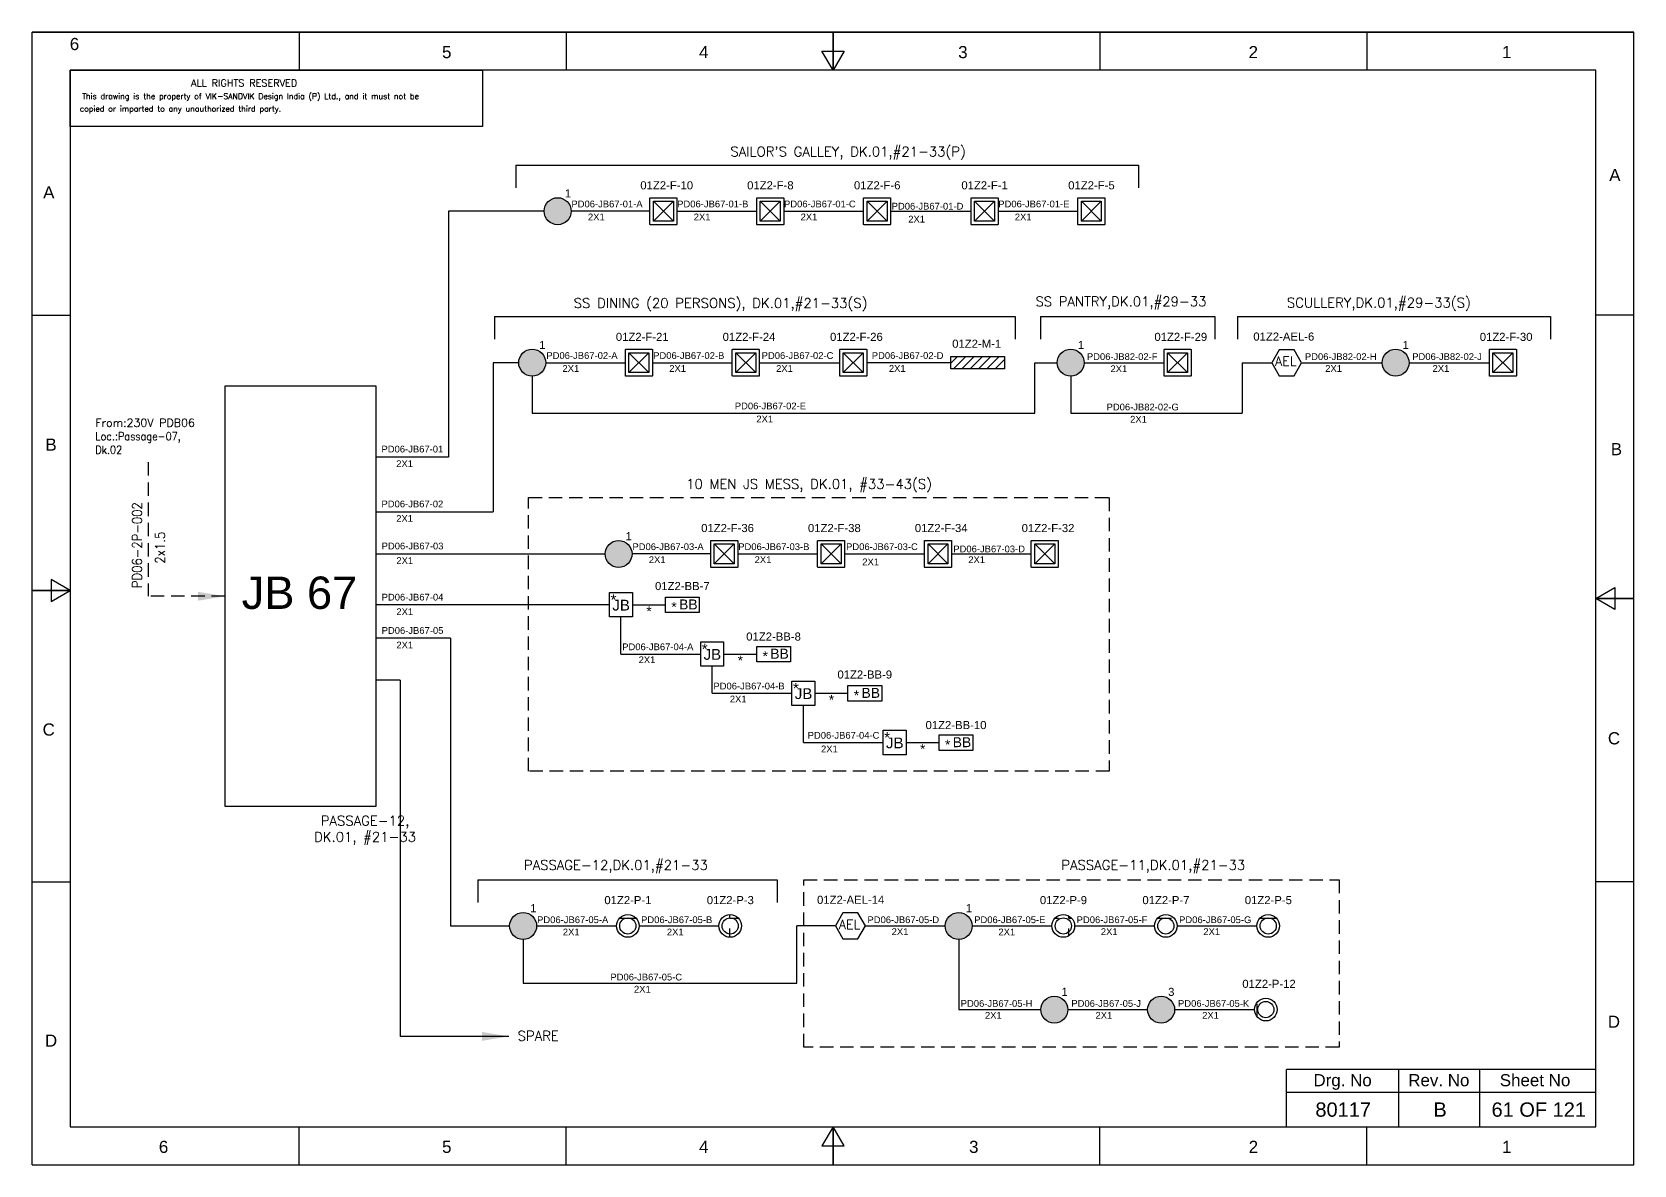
# Model space of a CAD drawing. Header units: inches. Extents: x -3311 to 1429, y -713 to 2436.
# Drawn here: x -2979.2 to -2682.2, y 408.3 to 618.4 of the extents above; entities that cross this region are included whole.
import ezdxf
from ezdxf.enums import TextEntityAlignment as Align

# ---------------------------------------------------------------- set-up
doc = ezdxf.new("R2010")
doc.units = ezdxf.units.IN
doc.linetypes.add('HIDDEN', pattern=[0.375, 0.25, -0.125])
doc.linetypes.add('SOLID', pattern=[0])
for name, color, linetype in [('BB', 7, 'Continuous'), ('Fmount', 7, 'Continuous'), ('LINE', 3, 'SOLID'), ('MirL', 7, 'Continuous')]:
    doc.layers.add(name, color=color, linetype=linetype)
for name, color, linetype, lineweight in [('ELEC_TXT-025', 1, 'Continuous', 25), ('HEL-025', 1, 'Continuous', 25), ('HEL-035', 2, 'Continuous', 35)]:
    doc.layers.add(name, color=color, linetype=linetype, lineweight=lineweight)
doc.styles.add('_NORMAL', font='arial.ttf')
doc.styles.add('ROMAN S', font='romans.shx')
doc.styles.add('ROMANS', font='simplex.shx', dxfattribs={"width": 0.88})
doc.styles.get("Standard").update_dxf_attribs({"font": 'arial.ttf'})
doc.dimstyles.get("Standard").update_dxf_attribs({"dimtxt": 0.18, "dimasz": 0.18, "dimexe": 0.18, "dimexo": 0.0625, "dimgap": 0.09, "dimtad": 0, "dimtih": 1, "dimtoh": 1, "dimdec": 4, "dimzin": 0, "dimdsep": 46, "dimtxsty": 'Standard', "dimcen": 0.09, "dimadec": 0, "dimazin": 0, "dimtfac": 1, "dimtdec": 4, "dimtofl": 0, "dimtmove": 0, "dimatfit": 3, "dimfxl": 1, "dimtolj": 1, "dimtzin": 0, "dimarcsym": 0})
pattern_1 = [(0, (0, 0), (0, 6.985), [5.08, -1.905]), (90, (0, 0), (-6.985, 4e-16), [5.08, -1.905])]

# ---------------------------------------------------------------- blocks, each defined once
blk = doc.blocks.new('AEL')
at = {"color": 4}
blk.add_lwpolyline([(989.98, -190.09), (992.75, -190.09), (994.14, -187.69), (992.75, -185.28), (989.98, -185.28), (988.59, -187.69)], close=True, dxfattribs=at)
at = {"color": 4, "style": 'ROMANS'}
blk.add_text('AEL', height=1.725, dxfattribs=at).set_placement((989.2, -188.27))
blk = doc.blocks.new('AEL_L')
blk.add_blockref('AEL', (0, 0))
blk.add_attdef('TAG_NO', (986.55, -183.59), '', height=1.5)
blk = doc.blocks.new('FIXED_KEY_SWITCH')
h = blk.add_hatch(color=1)
h.dxf.hatch_style = 1
edge = h.paths.add_edge_path()
edge.add_arc((848.13, 1737.46), 2.5, 0, 360)
at = {"color": 1}
blk.add_circle((848.13, 1737.46), 2.5, dxfattribs=at)
at = {"color": 7, "insert": (849.44, 1741.5), "char_height": 1.5, "attachment_point": 1, "style": '_NORMAL'}
blk.add_mtext_dynamic_manual_height_columns('1', width=1.5, gutter_width=7.5, heights=[0], dxfattribs=at)
blk = doc.blocks.new('SWT')
blk.add_blockref('FIXED_KEY_SWITCH', (0, 0))
blk.add_attdef('TAG_NO', (844.55, 1741.11), '', height=1.5)
blk = doc.blocks.new('1')
h = blk.add_hatch()
h.set_pattern_fill('ANGLE', color=6)
h.set_pattern_definition(pattern_1)
h.paths.add_polyline_path([(303.23, 2044.43, 1), (306.22, 2044.43, 1)], flags=0)
h.paths.add_polyline_path([(302.63, 2044.43, 1), (306.83, 2044.43, 1)])
h.paths.add_polyline_path([(306.22, 2044.43, -1), (303.23, 2044.43, -1)], flags=16)
h = blk.add_hatch()
h.set_pattern_fill('ANGLE', color=6)
h.set_pattern_definition(pattern_1)
h.paths.add_polyline_path([(303.23, 2044.43, 1), (306.22, 2044.43, 1)])
at = {"color": 6}
for radius in [2.1, 1.5]:
    blk.add_circle((304.73, 2044.43), radius, dxfattribs=at)
blk = doc.blocks.new('LED PENDENT LIGHT 15W')
blk.add_blockref('1', (0, 0))
blk.add_attdef('TAG_NO', (301.63, 2048.1), '', height=1.5)
blk = doc.blocks.new('fr')
at = {"color": 7, "linetype": 'Continuous'}
for p, q in [((33763.99, 4500.4), (33466.99, 4500.4)), ((33466.99, 4500.4), (33763.99, 4500.4)), ((33466.99, 4290.33), (33466.99, 4500.4)), ((33516.49, 4500.4), (33516.49, 4493.33)), ((33565.99, 4500.4), (33565.99, 4493.33)), ((33615.49, 4500.4), (33615.49, 4493.33)), ((33615.49, 4493.33), (33615.49, 4500.4)), ((33615.49, 4500.4), (33615.49, 4493.33)), ((33664.99, 4500.4), (33664.99, 4493.33)), ((33714.49, 4500.4), (33714.49, 4493.33)), ((33763.99, 4290.33), (33763.99, 4500.4)), ((33763.99, 4290.33), (33763.99, 4500.4)), ((33615.49, 4493.33), (33613.45, 4496.87)), ((33613.45, 4496.87), (33617.53, 4496.87)), ((33617.53, 4496.87), (33615.49, 4493.33)), ((33756.92, 4493.33), (33474.06, 4493.33)), ((33474.06, 4493.33), (33474.06, 4297.41)), ((33756.92, 4297.41), (33756.92, 4493.33)), ((33466.99, 4447.89), (33474.06, 4447.89)), ((33763.99, 4447.89), (33756.92, 4447.89)), ((33474.06, 4396.87), (33470.53, 4398.91)), ((33470.53, 4398.91), (33470.53, 4394.83)), ((33466.99, 4396.87), (33474.06, 4396.87)), ((33474.06, 4396.87), (33466.99, 4396.87)), ((33466.99, 4396.87), (33474.06, 4396.87)), ((33470.53, 4394.83), (33474.06, 4396.87)), ((33756.92, 4395.37), (33760.45, 4397.41)), ((33760.45, 4397.41), (33760.45, 4393.33)), ((33763.99, 4395.37), (33756.92, 4395.37)), ((33760.45, 4393.33), (33756.92, 4395.37)), ((33756.92, 4395.37), (33763.99, 4395.37)), ((33763.99, 4395.37), (33756.92, 4395.37)), ((33466.99, 4342.85), (33474.06, 4342.85)), ((33763.99, 4342.85), (33756.92, 4342.85)), ((33474.06, 4297.41), (33756.92, 4297.41)), ((33516.49, 4290.33), (33516.49, 4297.41)), ((33565.99, 4290.33), (33565.99, 4297.41)), ((33615.49, 4297.41), (33613.45, 4293.87)), ((33615.49, 4290.33), (33615.49, 4297.41)), ((33617.53, 4293.87), (33615.49, 4297.41)), ((33615.49, 4297.41), (33615.49, 4290.33)), ((33615.49, 4290.33), (33615.49, 4297.41)), ((33664.99, 4290.33), (33664.99, 4297.41)), ((33714.49, 4290.33), (33714.49, 4297.41)), ((33613.45, 4293.87), (33617.53, 4293.87)), ((33466.99, 4290.33), (33763.99, 4290.33)), ((33466.99, 4290.33), (33763.99, 4290.33))]:
    blk.add_line(p, q, dxfattribs=at)
at = {"color": 7, "style": '_NORMAL'}
for s, p in [('6', (33474.86, 4498.18)), ('5', (33543.88, 4496.68)), ('4', (33591.52, 4496.68)), ('3', (33639.57, 4496.68)), ('2', (33693.41, 4496.68)), ('1', (33740.39, 4496.68)), ('A', (33760.45, 4473.88)), ('A', (33470.1, 4470.68)), ('B', (33470.52, 4423.9)), ('B', (33760.74, 4423.06)), ('C', (33470.08, 4371.07)), ('C', (33760.29, 4369.44)), ('D', (33760.27, 4316.89)), ('D', (33470.51, 4313.39)), ('6', (33491.37, 4293.69)), ('5', (33543.89, 4293.69)), ('4', (33591.53, 4293.69)), ('3', (33641.59, 4293.69)), ('2', (33693.43, 4293.69)), ('1', (33740.41, 4293.69))]:
    blk.add_text(s, height=2.25, dxfattribs=at).set_placement(p, align=Align.MIDDLE_CENTER)
blk = doc.blocks.new('LED FLUSH MOUNT')
for p, q in [((114818, 79432), (114604, 79219)), ((114604, 79432), (114818, 79219))]:
    blk.add_line(p, q)
blk.add_lwpolyline([(114572, 79470), (114850, 79470, -0.414214), (114856, 79464), (114856, 79186, -0.414214), (114850, 79180), (114572, 79180, -0.414214), (114566, 79186), (114566, 79464, -0.414214)], format="xyb", close=True)
blk.add_lwpolyline([(114604, 79432), (114818, 79432), (114818, 79219), (114604, 79219)], close=True)
blk = doc.blocks.new('LED Flush Mounted Light 22W')
blk.add_blockref('LED FLUSH MOUNT', (0, 0))
at = {"style": 'ROMANS', "width": 0.7}
blk.add_attdef('TAG_NO.:', (113905, 79579), '', height=250, dxfattribs=at)
blk = doc.blocks.new('bunk_light')
blk.add_lwpolyline([(17773, 202986), (18112, 202986), (18112, 202830), (17773, 202830)], close=True)
at = {"char_height": 100, "attachment_point": 1}
for s, insert in [('*', (17831, 202937)), ('BB', (17909, 202962))]:
    blk.add_mtext_dynamic_manual_height_columns(s, width=182.6, gutter_width=7.5, heights=[0], dxfattribs=dict(at, insert=insert))
blk = doc.blocks.new('LED_BUNK _LIGHT')
at = {"xscale": 0.8, "yscale": 0.8, "zscale": 0.8}
blk.add_blockref('bunk_light', (4436, 38936), dxfattribs=at)
at = {"style": 'ROMAN S', "width": 0.7}
blk.add_attdef('TAG_NO:', text='', height=250, dxfattribs=at).set_placement((18767, 201415), align=Align.CENTER)
blk = doc.blocks.new('MIR')
h = blk.add_hatch()
h.set_pattern_fill('ANSI31', color=256, scale=500)
h.set_pattern_definition([(45, (0, 0), (-44.194174, 44.194174), [])])
h.paths.add_polyline_path([(109452, 30143), (110019, 30143), (110019, 30272), (109452, 30272)])
at = {"elevation": -6}
blk.add_lwpolyline([(109452, 30272), (110019, 30272), (110019, 30143), (109452, 30143)], close=True, dxfattribs=at)
blk = doc.blocks.new('MIRROR LIGHT')
blk.add_blockref('MIR', (0, 0))
at = {"style": 'ROMANS', "width": 0.7}
blk.add_attdef('TAG_NO.:', (108952, 30348), '', height=250, dxfattribs=at)
blk = doc.blocks.new('A$C4BAD7D21')
at = {"layer": 'HEL-025'}
blk.add_lwpolyline([(-34000, 0), (-34000, 2086), (-18714, 2086), (-18714, 0)], close=True, dxfattribs=at)
at = {"layer": 'HEL-025', "style": 'ROMANS'}
for s, p in [('This drawing is the property of VIK-SANDVIK Design India (P) Ltd., and it must not be', (-33558, 1016)), (' copied or imparted to any unauthorized third party.', (-33785, 550))]:
    blk.add_text(s, height=210, dxfattribs=at).set_placement(p)
at = {"layer": 'HEL-035', "style": 'ROMANS'}
blk.add_text('     ALL RIGHTS RESERVED', height=262.5, dxfattribs=at).set_placement((-30497, 1476))
blk = doc.blocks.new('JB')
blk.add_lwpolyline([(1661.35, 1973.02), (1665.59, 1973.02), (1665.59, 1968.5), (1661.35, 1968.5)], close=True)
at = {"color": 7}
for s, p in [('*', (1661.54, 1970.68)), ('JB', (1661.87, 1969.69))]:
    blk.add_text(s, height=2, dxfattribs=at).set_placement(p)
blk = doc.blocks.new('JB_FOR_BUNKLIGHT')
blk.add_blockref('JB', (0, 0))
blk.add_attdef('TAG_NO:', (1659.46, 1975.19), '', height=1.5)
blk = doc.blocks.new('LHS_SWITCH')
h = blk.add_hatch(color=1)
h.dxf.hatch_style = 1
edge = h.paths.add_edge_path()
edge.add_arc((2067.22, 3641.35), 2, 0, 360)
at = {"color": 1}
blk.add_circle((2067.22, 3641.35), 2, dxfattribs=at)
at = {"color": 7, "insert": (2068.26, 3644.59), "char_height": 1.2, "attachment_point": 1, "style": '_NORMAL'}
blk.add_mtext_dynamic_manual_height_columns('3', width=1.5, gutter_width=7.5, heights=[0], dxfattribs=at)

msp = doc.modelspace()

# ---------------------------------------------------------------- linework, layer by layer
for p, q in [((-2889.51, 593.68, -0.05), (-2774.06, 593.68, -0.05)), ((-2902, 585.14), (-2902, 539.56)), ((-2884.26, 585.14), (-2902, 585.14)), ((-2864.66, 585.14), (-2879.26, 585.14)), ((-2893.46, 565.59, -0.14), (-2796.93, 565.59, -0.14)), ((-2792.27, 565.59, -0.14), (-2759.91, 565.59, -0.14)), ((-2755.7, 565.59, -0.14), (-2697.69, 565.59, -0.14)), ((-2893.7, 557.04), (-2893.7, 529.39)), ((-2808.85, 557.04, -0.08), (-2824.47, 557.04, -0.08)), ((-2886.49, 554.54, -0.08), (-2886.49, 547.68, -0.08)), ((-2786.64, 554.54, -0.08), (-2786.64, 547.68, -0.08)), ((-2853.38, 521.59), (-2867.98, 521.59)), ((-2872.15, 512.16), (-2915.41, 512.16)), ((-2867.92, 512.16), (-2861.77, 512.16)), ((-2901.64, 505.98), (-2915.41, 505.98)), ((-2901.64, 505.98), (-2901.64, 452.61)), ((-2851.01, 503.02), (-2844.86, 503.02)), ((-2910.99, 498.18), (-2915.41, 498.18)), ((-2910.99, 498.18), (-2910.99, 432.13)), ((-2834.1, 495.75), (-2827.95, 495.75)), ((-2817.19, 486.61), (-2811.04, 486.61)), ((-2896.55, 461.16, -0.05), (-2841.09, 461.16, -0.05)), ((-2830.26, 452.61), (-2837.44, 452.61))]:
    msp.add_line(p, q)
at = {"color": 7, "linetype": 'Continuous'}
for p, q in [((-2689.29, 425.96), (-2746.61, 425.96)), ((-2746.61, 415.36), (-2746.61, 425.96)), ((-2725.84, 415.36), (-2725.84, 425.96)), ((-2710.82, 415.36), (-2710.82, 425.96)), ((-2746.61, 421.77), (-2689.29, 421.77))]:
    msp.add_line(p, q, dxfattribs=at)
at = {"linetype": 'HIDDEN', "ltscale": 10}
msp.add_lwpolyline([(-2957.66, 538.61), (-2957.66, 513.74)], dxfattribs=at)
msp.add_lwpolyline([(-2887.16, 532.03), (-2779.52, 532.03), (-2779.52, 481.28), (-2887.16, 481.28)], close=True, dxfattribs=at)
at = {"linetype": 'HIDDEN', "ltscale": 10, "elevation": -0.05}
msp.add_lwpolyline([(-2836.15, 461.16), (-2736.89, 461.16), (-2736.89, 430.11), (-2836.15, 430.11)], close=True, dxfattribs=at)
at = {"layer": 'LINE', "color": 0}
for p, q in [((-2889.51, 593.68, -0.05), (-2889.51, 589.49, -0.05)), ((-2774.06, 593.68, -0.05), (-2774.06, 589.49, -0.05)), ((-2859.65, 585.14), (-2844.85, 585.14)), ((-2839.84, 585.14), (-2825.05, 585.14)), ((-2820.03, 585.14), (-2805.13, 585.14)), ((-2800.12, 585.14), (-2785.33, 585.14)), ((-2893.46, 565.59, -0.14), (-2893.46, 561.4, -0.14)), ((-2796.93, 565.59, -0.14), (-2796.93, 561.4, -0.14)), ((-2792.27, 565.59, -0.14), (-2792.27, 561.4, -0.14)), ((-2759.91, 565.59, -0.14), (-2759.91, 561.4, -0.14)), ((-2755.7, 565.59, -0.14), (-2755.7, 561.4, -0.14)), ((-2697.69, 565.59, -0.14), (-2697.69, 561.4, -0.14)), ((-2883.99, 557.04, -0.08), (-2869.2, 557.04, -0.08)), ((-2864.19, 557.04, -0.08), (-2849.39, 557.04, -0.08)), ((-2844.38, 557.04, -0.08), (-2829.48, 557.04, -0.08)), ((-2793.32, 557.04, -0.08), (-2789.14, 557.04, -0.08)), ((-2784.14, 557.04, -0.08), (-2769.35, 557.04, -0.08)), ((-2754.89, 557.04, -0.08), (-2749.38, 557.04, -0.08)), ((-2743.82, 557.04, -0.08), (-2728.92, 557.04, -0.08)), ((-2723.92, 557.04, -0.08), (-2709.02, 557.04, -0.08)), ((-2943.45, 552.69), (-2943.45, 474.79)), ((-2915.41, 552.69), (-2943.45, 552.69)), ((-2915.41, 474.79), (-2915.41, 552.69)), ((-2886.49, 547.68, -0.07), (-2793.32, 547.68, -0.07)), ((-2786.64, 547.68, -0.07), (-2754.89, 547.68, -0.07)), ((-2902, 539.56), (-2915.41, 539.56)), ((-2915.41, 529.39), (-2893.7, 529.39)), ((-2915.41, 521.59), (-2872.98, 521.59)), ((-2848.37, 521.59), (-2833.57, 521.59)), ((-2828.56, 521.59), (-2813.76, 521.59)), ((-2808.75, 521.59), (-2793.96, 521.59)), ((-2870.03, 503.02), (-2870.03, 509.9)), ((-2870.03, 503.02), (-2855.24, 503.02)), ((-2853.12, 495.75), (-2853.12, 500.77)), ((-2853.12, 495.75), (-2838.33, 495.75)), ((-2836.21, 486.61), (-2836.21, 493.49)), ((-2836.21, 486.61), (-2821.42, 486.61)), ((-2943.45, 474.79), (-2915.41, 474.79)), ((-2896.55, 461.16, -0.05), (-2896.55, 456.97, -0.05)), ((-2841.09, 461.16, -0.05), (-2841.09, 456.97, -0.05)), ((-2901.64, 452.61), (-2890.67, 452.61)), ((-2885.67, 452.61), (-2870.87, 452.61)), ((-2866.67, 452.61), (-2851.88, 452.61)), ((-2824.71, 452.61), (-2809.91, 452.61)), ((-2804.91, 452.61), (-2790.12, 452.61)), ((-2785.92, 452.61), (-2771.12, 452.61)), ((-2766.92, 452.61, -0.03), (-2752.13, 452.61, -0.03)), ((-2807.41, 450.11), (-2807.41, 437.1)), ((-2807.41, 437.1), (-2792.18, 437.1)), ((-2787.18, 437.1), (-2772.38, 437.1)), ((-2767.38, 437.1), (-2752.59, 437.1))]:
    msp.add_line(p, q, dxfattribs=at)
at = {"layer": 'LINE', "color": 7}
for p, q in [((-2888.99, 557.04, -0.08), (-2893.7, 557.04)), ((-2793.32, 547.68, -0.07), (-2793.32, 557.04, -0.08)), ((-2754.89, 557.04, -0.08), (-2754.89, 547.68, -0.07)), ((-2837.44, 441.99), (-2837.44, 452.61)), ((-2888.17, 450.11), (-2888.17, 441.99)), ((-2888.17, 441.99), (-2837.44, 441.99))]:
    msp.add_line(p, q, dxfattribs=at)

# ---------------------------------------------------------------- block references
for name, p in [('fr', (-36446.21, -3882.04)), ('SWT', (-3729.89, -1152.32)), ('SWT', (-3734.62, -1180.42, -0.08)), ('SWT', (-3634.77, -1180.42, -0.08)), ('SWT', (-3574.55, -1180.42, -0.08)), ('SWT', (-3718.61, -1215.87)), ('JB_FOR_BUNKLIGHT', (-4533.5, -1458.6)), ('JB_FOR_BUNKLIGHT', (-4516.59, -1467.73)), ('JB_FOR_BUNKLIGHT', (-4499.68, -1475.01)), ('JB_FOR_BUNKLIGHT', (-4482.77, -1484.14)), ('SWT', (-3736.3, -1284.85)), ('SWT', (-3655.54, -1284.85)), ('SWT', (-3637.81, -1300.36))]:
    msp.add_blockref(name, p)
ref = msp.add_blockref('AEL_L', (-3737.97, 744.73, -0.08))
ref.add_attrib('TAG_NO', '01Z2-AEL-6', (-2752.79, 561.14, -0.08), dxfattribs={"color": 4, "height": 1.5})
ref = msp.add_blockref('LED PENDENT LIGHT 15W', (-3173.5, -1591.82))
ref.add_attrib('TAG_NO', '01Z2-P-1', (-2873.11, 456.65), dxfattribs={"height": 1.5})
ref = msp.add_blockref('LED PENDENT LIGHT 15W', (-3154.51, -1591.82))
ref.add_attrib('TAG_NO', '01Z2-P-3', (-2854.12, 456.65), dxfattribs={"height": 1.5})
ref = msp.add_blockref('AEL_L', (-3818.85, 640.3))
ref.add_attrib('TAG_NO', '01Z2-AEL-14', (-2833.68, 456.71), dxfattribs={"color": 4, "height": 1.5})
ref = msp.add_blockref('LED PENDENT LIGHT 15W', (-3092.75, -1591.82))
ref.add_attrib('TAG_NO', '01Z2-P-9', (-2792.36, 456.65), dxfattribs={"height": 1.5})
ref = msp.add_blockref('LED PENDENT LIGHT 15W', (-3073.75, -1591.82))
ref.add_attrib('TAG_NO', '01Z2-P-7', (-2773.36, 456.65), dxfattribs={"height": 1.5})
ref = msp.add_blockref('LED PENDENT LIGHT 15W', (-3054.76, -1591.82, -0.03))
ref.add_attrib('TAG_NO', '01Z2-P-5', (-2754.37, 456.65, -0.03), dxfattribs={"height": 1.5})
ref = msp.add_blockref('LED PENDENT LIGHT 15W', (-3055.21, -1607.33))
ref.add_attrib('TAG_NO', '01Z2-P-12', (-2754.83, 441.13), dxfattribs={"height": 1.5})
at = {"layer": 'BB'}
ref = msp.add_blockref('LED_BUNK _LIGHT', (-3291.56, -4124.93), dxfattribs=dict(at, xscale=0.02304, yscale=0.02304, zscale=0.02304))
ref.add_attrib('TAG_NO:', '01Z2-BB-7', dxfattribs={"layer": '0', "height": 1.5}).set_placement((-2858.65, 514.44, 0), align=Align.BOTTOM_CENTER)
ref = msp.add_blockref('LED_BUNK _LIGHT', (-3274.65, -4134.07), dxfattribs=dict(at, xscale=0.02304, yscale=0.02304, zscale=0.02304))
ref.add_attrib('TAG_NO:', '01Z2-BB-8', dxfattribs={"layer": '0', "height": 1.5}).set_placement((-2841.74, 505.07, 0), align=Align.BOTTOM_CENTER)
ref = msp.add_blockref('LED_BUNK _LIGHT', (-3257.74, -4141.34), dxfattribs=dict(at, xscale=0.02304, yscale=0.02304, zscale=0.02304))
ref.add_attrib('TAG_NO:', '01Z2-BB-9', dxfattribs={"layer": '0', "height": 1.5}).set_placement((-2824.83, 498.03, 0), align=Align.BOTTOM_CENTER)
ref = msp.add_blockref('LED_BUNK _LIGHT', (-3240.83, -4150.48), dxfattribs=dict(at, xscale=0.02304, yscale=0.02304, zscale=0.02304))
ref.add_attrib('TAG_NO:', '01Z2-BB-10', dxfattribs={"layer": '0', "height": 1.5}).set_placement((-2807.91, 488.66, 0), align=Align.BOTTOM_CENTER)
at = {"layer": 'ELEC_TXT-025', "color": 0, "xscale": 0.005, "yscale": 0.005, "zscale": 0.005}
msp.add_blockref('A$C4BAD7D21', (-2802.15, 600.86), dxfattribs=at)
at = {"layer": 'Fmount'}
ref = msp.add_blockref('LED Flush Mounted Light 22W', (-4844.36, -785.61), dxfattribs=dict(at, xscale=0.01728, yscale=0.01728, zscale=0.01728))
ref.add_attrib('TAG_NO.:', '01Z2-F-10', dxfattribs={"layer": '0', "height": 1.5}).set_placement((-2866.44, 588.74), align=Align.BOTTOM_LEFT)
ref = msp.add_blockref('LED Flush Mounted Light 22W', (-4824.55, -785.61), dxfattribs=dict(at, xscale=0.01728, yscale=0.01728, zscale=0.01728))
ref.add_attrib('TAG_NO.:', '01Z2-F-8', dxfattribs={"layer": '0', "height": 1.5}).set_placement((-2846.64, 588.74), align=Align.BOTTOM_LEFT)
ref = msp.add_blockref('LED Flush Mounted Light 22W', (-4804.75, -785.61), dxfattribs=dict(at, xscale=0.01728, yscale=0.01728, zscale=0.01728))
ref.add_attrib('TAG_NO.:', '01Z2-F-6', dxfattribs={"layer": '0', "height": 1.5}).set_placement((-2826.83, 588.74), align=Align.BOTTOM_LEFT)
ref = msp.add_blockref('LED Flush Mounted Light 22W', (-4784.83, -785.61), dxfattribs=dict(at, xscale=0.01728, yscale=0.01728, zscale=0.01728))
ref.add_attrib('TAG_NO.:', '01Z2-F-1', dxfattribs={"layer": '0', "height": 1.5}).set_placement((-2806.92, 588.74), align=Align.BOTTOM_LEFT)
ref = msp.add_blockref('LED Flush Mounted Light 22W', (-4765.03, -785.61), dxfattribs=dict(at, xscale=0.01728, yscale=0.01728, zscale=0.01728))
ref.add_attrib('TAG_NO.:', '01Z2-F-5', dxfattribs={"layer": '0', "height": 1.5}).set_placement((-2787.11, 588.74), align=Align.BOTTOM_LEFT)
ref = msp.add_blockref('LED Flush Mounted Light 22W', (-4848.9, -813.7, -0.08), dxfattribs=dict(at, xscale=0.01728, yscale=0.01728, zscale=0.01728))
ref.add_attrib('TAG_NO.:', '01Z2-F-21', dxfattribs={"layer": '0', "height": 1.5}).set_placement((-2870.98, 560.64, -0.08), align=Align.BOTTOM_LEFT)
ref = msp.add_blockref('LED Flush Mounted Light 22W', (-4829.09, -813.7, -0.08), dxfattribs=dict(at, xscale=0.01728, yscale=0.01728, zscale=0.01728))
ref.add_attrib('TAG_NO.:', '01Z2-F-24', dxfattribs={"layer": '0', "height": 1.5}).set_placement((-2851.18, 560.64, -0.08), align=Align.BOTTOM_LEFT)
ref = msp.add_blockref('LED Flush Mounted Light 22W', (-4809.18, -813.7, -0.08), dxfattribs=dict(at, xscale=0.01728, yscale=0.01728, zscale=0.01728))
ref.add_attrib('TAG_NO.:', '01Z2-F-26', dxfattribs={"layer": '0', "height": 1.5}).set_placement((-2831.27, 560.64, -0.08), align=Align.BOTTOM_LEFT)
ref = msp.add_blockref('LED Flush Mounted Light 22W', (-4749.05, -813.7, -0.08), dxfattribs=dict(at, xscale=0.01728, yscale=0.01728, zscale=0.01728))
ref.add_attrib('TAG_NO.:', '01Z2-F-29', dxfattribs={"layer": '0', "height": 1.5}).set_placement((-2771.13, 560.64, -0.08), align=Align.BOTTOM_LEFT)
ref = msp.add_blockref('LED Flush Mounted Light 22W', (-4688.72, -813.7, -0.08), dxfattribs=dict(at, xscale=0.01728, yscale=0.01728, zscale=0.01728))
ref.add_attrib('TAG_NO.:', '01Z2-F-30', dxfattribs={"layer": '0', "height": 1.5}).set_placement((-2710.81, 560.64, -0.08), align=Align.BOTTOM_LEFT)
ref = msp.add_blockref('LED Flush Mounted Light 22W', (-4833.08, -849.15), dxfattribs=dict(at, xscale=0.01728, yscale=0.01728, zscale=0.01728))
ref.add_attrib('TAG_NO.:', '01Z2-F-36', dxfattribs={"layer": '0', "height": 1.5}).set_placement((-2855.16, 525.19), align=Align.BOTTOM_LEFT)
ref = msp.add_blockref('LED Flush Mounted Light 22W', (-4813.27, -849.15), dxfattribs=dict(at, xscale=0.01728, yscale=0.01728, zscale=0.01728))
ref.add_attrib('TAG_NO.:', '01Z2-F-38', dxfattribs={"layer": '0', "height": 1.5}).set_placement((-2835.36, 525.19), align=Align.BOTTOM_LEFT)
ref = msp.add_blockref('LED Flush Mounted Light 22W', (-4793.46, -849.15), dxfattribs=dict(at, xscale=0.01728, yscale=0.01728, zscale=0.01728))
ref.add_attrib('TAG_NO.:', '01Z2-F-34', dxfattribs={"layer": '0', "height": 1.5}).set_placement((-2815.55, 525.19), align=Align.BOTTOM_LEFT)
ref = msp.add_blockref('LED Flush Mounted Light 22W', (-4773.66, -849.15), dxfattribs=dict(at, xscale=0.01728, yscale=0.01728, zscale=0.01728))
ref.add_attrib('TAG_NO.:', '01Z2-F-32', dxfattribs={"layer": '0', "height": 1.5}).set_placement((-2795.74, 525.19), align=Align.BOTTOM_LEFT)
at = {"layer": 'LINE', "color": 7, "xscale": 1.25, "yscale": 1.25, "zscale": 1.25}
msp.add_blockref('LHS_SWITCH', (-5353.91, -4114.6), dxfattribs=at)
at = {"layer": 'MirL'}
ref = msp.add_blockref('MIRROR LIGHT', (-4724.26, 28.41, 0.03), dxfattribs=dict(at, xscale=0.0175, yscale=0.0175, zscale=0.0175))
ref.add_attrib('TAG_NO.:', '01Z2-M-1', dxfattribs={"layer": '0', "height": 1.5}).set_placement((-2808.62, 559.37, -0.19), align=Align.BOTTOM_LEFT)

# ---------------------------------------------------------------- texts
at = {"color": 7}
for s, height, p in [('PD06-JB67-01-A', 1.25, (-2879.22, 585.85, 0.08)), ('PD06-JB67-01-B', 1.25, (-2859.61, 585.85, 0.08)), ('PD06-JB67-01-C', 1.25, (-2839.8, 585.85, 0.08)), ('PD06-JB67-01-D', 1.25, (-2819.84, 585.44, 0.08)), ('PD06-JB67-01-E', 1.25, (-2800.08, 585.85, 0.08)), ('2X1', 1.25, (-2876.15, 583.45)), ('2X1', 1.25, (-2856.54, 583.45)), ('2X1', 1.25, (-2836.73, 583.45)), ('2X1', 1.25, (-2816.77, 583.04)), ('2X1', 1.25, (-2797.01, 583.45)), ('PD06-JB67-02-A', 1.25, (-2883.86, 557.75, 0)), ('PD06-JB67-02-B', 1.25, (-2864.06, 557.75, 0)), ('PD06-JB67-02-C', 1.25, (-2843.94, 557.75, 0)), ('PD06-JB67-02-D', 1.25, (-2823.53, 557.75, 0)), ('PD06-JB82-02-F', 1.25, (-2783.65, 557.55, -0.11)), ('PD06-JB82-02-H', 1.25, (-2743.23, 557.55, -0.11)), ('PD06-JB82-02-J', 1.25, (-2723.33, 557.55, -0.11)), ('2X1', 1.25, (-2880.88, 555.35, -0.08)), ('2X1', 1.25, (-2861.08, 555.35, -0.08)), ('2X1', 1.25, (-2841.27, 555.35, -0.08)), ('2X1', 1.25, (-2820.36, 555.35, -0.08)), ('2X1', 1.25, (-2779.28, 555.3, -0.11)), ('2X1', 1.25, (-2739.46, 555.35, -0.08)), ('2X1', 1.25, (-2719.56, 555.35, -0.08)), ('PD06-JB67-02-E', 1.25, (-2848.92, 548.4, 0.01)), ('PD06-JB82-02-G', 1.25, (-2780, 548.2, -0.1)), ('2X1', 1.25, (-2844.93, 545.99, -0.07)), ('2X1', 1.25, (-2775.63, 545.94, -0.1)), ('PD06-JB67-01', 1.25, (-2914.43, 540.4)), ('2X1', 1.25, (-2911.7, 537.7)), ('PD06-JB67-02', 1.25, (-2914.43, 530.23)), ('2X1', 1.25, (-2911.7, 527.54)), ('PD06-JB67-03', 1.25, (-2914.4, 522.43)), ('PD06-JB67-03-A', 1.25, (-2867.9, 522.3, 0.08)), ('PD06-JB67-03-B', 1.25, (-2848.29, 522.3, 0.08)), ('PD06-JB67-03-C', 1.25, (-2828.29, 522.3, 0.08)), ('PD06-JB67-03-D', 1.25, (-2808.42, 521.89, 0.08)), ('2X1', 1.25, (-2911.67, 519.73)), ('2X1', 1.25, (-2864.87, 519.9)), ('2X1', 1.25, (-2845.25, 519.9)), ('2X1', 1.25, (-2825.29, 519.49)), ('2X1', 1.25, (-2805.64, 519.9)), ('PD06-JB67-04', 1.25, (-2914.4, 512.95)), ('2X1', 1.25, (-2911.67, 510.25)), ('*', 1.8, (-2865.31, 510.06)), ('PD06-JB67-05', 1.25, (-2914.4, 506.77)), ('2X1', 1.25, (-2911.67, 504.08)), ('PD06-JB67-04-A', 1.25, (-2869.8, 503.74, 0.08)), ('2X1', 1.25, (-2866.76, 501.34)), ('*', 1.8, (-2848.4, 500.93)), ('PD06-JB67-04-B', 1.25, (-2852.89, 496.46, 0.08)), ('2X1', 1.25, (-2849.85, 494.06)), ('*', 1.8, (-2831.49, 493.65)), ('PD06-JB67-04-C', 1.25, (-2835.41, 487.33, 0.08)), ('2X1', 1.25, (-2832.94, 484.81)), ('*', 1.8, (-2814.58, 484.52)), ('PD06-JB67-05-A', 1.25, (-2885.58, 453.13, -0.03)), ('2X1', 1.25, (-2880.81, 450.87, -0.03)), ('PD06-JB67-05-B', 1.25, (-2866.3, 453.13, -0.03)), ('2X1', 1.25, (-2861.52, 450.87, -0.03)), ('PD06-JB67-05-D', 1.25, (-2824.33, 453.13, -0.03)), ('2X1', 1.25, (-2819.85, 450.93)), ('PD06-JB67-05-E', 1.25, (-2804.54, 453.13, -0.03)), ('2X1', 1.25, (-2800.05, 450.87, -0.03)), ('PD06-JB67-05-F', 1.25, (-2785.54, 453.13, -0.03)), ('2X1', 1.25, (-2781.06, 450.93)), ('PD06-JB67-05-G', 1.25, (-2766.55, 453.13, -0.03)), ('2X1', 1.25, (-2762.06, 450.93, -0.03)), ('PD06-JB67-05-C', 1.25, (-2871.99, 442.5, -0.03)), ('2X1', 1.25, (-2867.62, 440.25, -0.03)), ('PD06-JB67-05-H', 1.25, (-2807.04, 437.61, -0.03)), ('2X1', 1.25, (-2802.55, 435.41)), ('PD06-JB67-05-J', 1.25, (-2786.53, 437.61, -0.03)), ('2X1', 1.25, (-2782.05, 435.41)), ('PD06-JB67-05-K', 1.25, (-2766.75, 437.61, -0.03)), ('2X1', 1.25, (-2762.27, 435.41))]:
    msp.add_text(s, height=height, dxfattribs=at).set_placement(p)
at = {"color": 7, "lineweight": 30}
msp.add_text('JB 67 ', height=6, dxfattribs=at).set_placement((-2928.47, 514.39), align=Align.MIDDLE_CENTER)
at = {"color": 7}
for s, height, p in [('Drg. No', 2.246, (-2736.24, 424.01)), ('Rev. No', 2.246, (-2718.4, 424.01)), ('Sheet No', 2.246, (-2700.56, 424.01)), ('80117', 2.653, (-2736.13, 418.56)), ('B', 2.65, (-2718.16, 418.56)), ('61 OF 121', 2.653, (-2699.87, 418.56))]:
    msp.add_text(s, height=height, dxfattribs=at).set_placement(p, align=Align.MIDDLE_CENTER)
at = {"color": 7, "char_height": 1.8, "attachment_point": 1, "style": '_NORMAL'}
for s, insert, width in [("{\\Fromans|c0;\\C2;SAILOR'S GALLEY, DK.01,#21-33(P)}", (-2849.75, 597.1, 0.22), 74.1776), ('{\\Fromans|c0;\\C2;SS DINING (20 PERSONS), DK.01,#21-33(S)}', (-2878.79, 569, 0.13), 74.1776), ('{\\Fromans|c0;\\C2;SS PANTRY,DK.01,#29-33}', (-2793.19, 569.3, 0.13), 40.2117), ('{\\Fromans|c0;\\C2;SCULLERY,DK.01,#29-33(S)}', (-2746.57, 569.08, 0.13), 74.1776), ('{\\Fromans|c0;\\C2;PASSAGE-12,DK.01,#21-33}', (-2888.03, 464.8, 0.22), 40.2117), ('{\\Fromans|c0;\\C2;PASSAGE-11,DK.01,#21-33}', (-2788.39, 464.8, 0.22), 40.2117), ('{\\Fromans|c0;\\C2;SPARE}', (-2889.19, 433.13), 8.1658)]:
    msp.add_mtext(s, dxfattribs=dict(at, insert=insert, width=width))
at = {"color": 7, "insert": (-2967.48, 546.66), "char_height": 1.5, "width": 36.8884, "attachment_point": 1}
msp.add_mtext('{\\Fromans|c0;\\C2;From:230V PDB06 \\P\\Fsimplex|c0;\\W0.88;Loc.:Passage-07,      \\PDk.02}', dxfattribs=at)
at = {"insert": (-2857.95, 535.46), "char_height": 1.8, "width": 80.3537, "attachment_point": 1, "style": '_NORMAL'}
msp.add_mtext('{\\Fromans|c0;\\C2;10 MEN JS MESS, DK.01, #33-43(S)}', dxfattribs=at)
at = {"color": 7, "insert": (-2960.65, 515.23), "char_height": 1.8, "width": 17.1296, "attachment_point": 1, "rotation": 90, "style": '_NORMAL'}
msp.add_mtext('{\\Fromans|c0;\\W0.88;PD06-2P-002}', dxfattribs=at)
at = {"color": 7, "insert": (-2956.38, 519.79), "char_height": 1.8, "attachment_point": 1, "rotation": 90, "style": '_NORMAL'}
msp.add_mtext('{\\Fsimplex|c0;\\W0.88;2x1.5}', dxfattribs=at)
at = {"color": 7, "insert": (-2926.93, 473.02), "char_height": 1.8, "attachment_point": 1, "style": '_NORMAL'}
msp.add_mtext('\\pxqc;{\\Fromans|c0;\\C2;PASSAGE-12, \\PDK.01, #21-33}', dxfattribs=at)

# ---------------------------------------------------------------- leaders
at = {"linetype": 'HIDDEN', "ltscale": 10}
msp.add_leader([(-2943.45, 513.74), (-2957.66, 513.74)], dimstyle='Standard', override={"dimasz": 5, "dimarcsym": 1}, dxfattribs=at)
msp.add_leader([(-2890.81, 432.13), (-2910.99, 432.13)], dimstyle='Standard', override={"dimasz": 5, "dimarcsym": 1})

doc.saveas('drawing.dxf')
